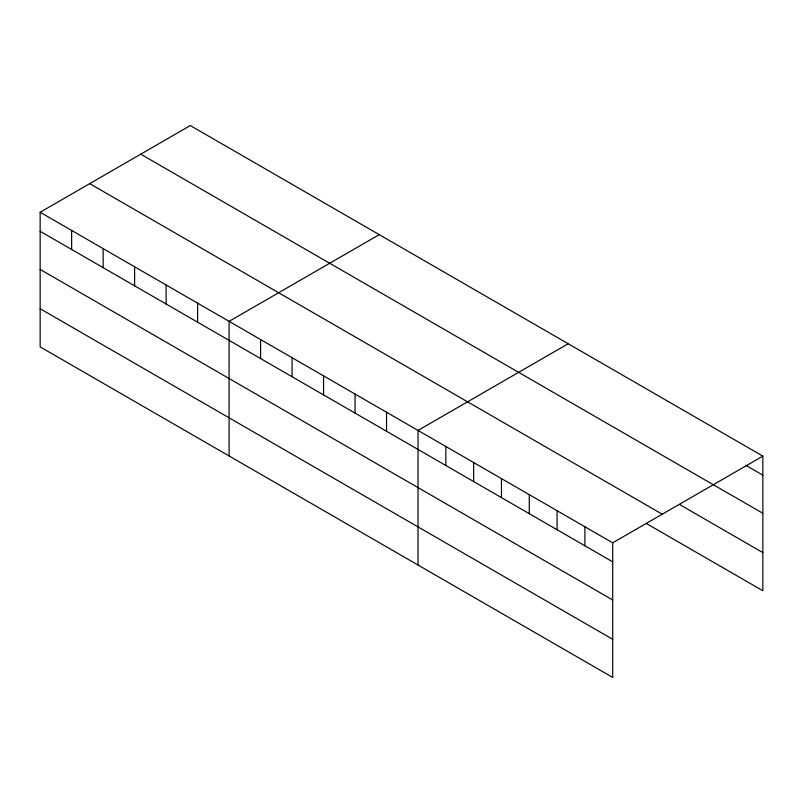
<?xml version="1.0" encoding="UTF-8"?>
<svg xmlns="http://www.w3.org/2000/svg" width="803" height="803" viewBox="0 0 803 803"><rect width="100%" height="100%" fill="white"/><g stroke="black" fill="none" stroke-linecap="round" stroke-linejoin="round"><path stroke-width="1.2" d="M40.15 212.253L612.699 542.818L612.699 677.431L40.15 346.876L40.15 212.253L190.301 125.569L762.85 456.124L762.85 590.747L646.264 523.436M379.237 234.657L229.096 321.341L229.096 455.953M568.183 343.734L418.032 430.428L418.032 565.041M612.699 542.818L762.85 456.124M745.736 465.278L762.85 475.155M140.746 154.176L713.305 484.731M713.646 484.892L762.85 513.298M679.418 504.435L762.85 552.605M89.695 183.646L662.254 514.211M40.15 231.284L612.699 561.839M40.15 269.427L612.699 599.992M40.15 308.733L612.699 639.288M584.895 526.758L584.895 545.789M557.081 510.708L557.081 529.729M529.277 494.648L529.277 513.679M501.463 478.588L501.463 497.619M473.65 462.538L473.65 481.569M445.846 446.478L445.846 465.509M386.544 412.24L386.544 431.271M355.056 394.062L355.056 413.093M323.559 375.884L323.559 394.915M292.071 357.696L292.071 376.727M260.584 339.518L260.584 358.55M197.598 303.163L197.598 322.184M166.111 284.975L166.111 304.006M134.623 266.797L134.623 285.828M103.135 248.619L103.135 267.65M71.638 230.431L71.638 249.462"/></g></svg>
